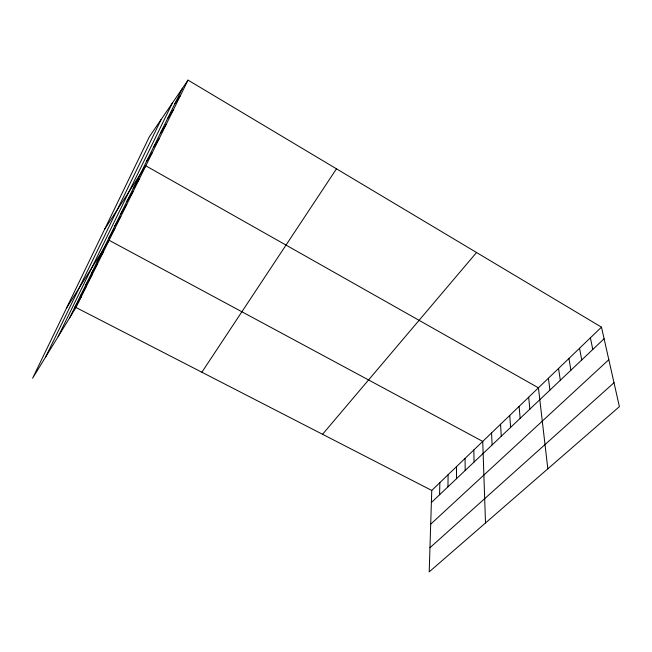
<?xml version="1.0" encoding="UTF-8"?>
<svg xmlns="http://www.w3.org/2000/svg" width="652" height="652" viewBox="0 0 652 652"><rect width="100%" height="100%" fill="white"/><g stroke="black" fill="none" stroke-linecap="round" stroke-linejoin="round"><path stroke-width="0.98" d="M456.49 478.715L456.498 466.653M447.957 486.808L448.095 474.737M439.587 494.746L439.847 482.667M601.478 327.157L431.754 490.451L429.203 571.877L619.4 406.644L601.478 327.157L188.029 80.123L149.43 136.643L32.6 378.233L75.991 307.5L188.029 80.123M45.575 357.084L161.183 119.43M58.134 336.603L172.389 103.024M69.617 317.883L182.487 88.24M74.858 307.214L81.215 296.888M80.22 296.301L86.553 286.057M85.697 285.16L92.005 274.989M91.304 273.758L97.58 263.677M97.034 262.104L103.277 252.112M66.496 308.135L109.104 240.286L482.733 441.412L485.504 522.961M108.705 238.355L114.882 228.559M114.654 226.252L120.799 216.562M120.734 213.88L126.838 204.304M126.961 201.215L133.016 191.761M133.334 188.249L139.341 178.933M104.679 229.17L145.812 165.804L538.43 387.826L547.827 468.821M146.529 161.394L152.429 152.364M153.375 147.474L159.21 138.607M201.875 372.235L336.481 168.819M160.384 133.212L166.154 124.516M167.564 118.591L173.269 110.082M174.932 103.611L180.555 95.29M322.536 434.289L476.539 252.511M431.379 502.529L604.094 338.747M430.695 524.184L608.813 359.692M429.961 547.721L614.005 382.732M75.991 307.5L431.754 490.451M590.402 337.826L592.782 349.464M579.555 348.258L581.723 359.953M568.943 358.461L570.899 370.214M558.56 368.462L560.312 380.255M548.389 378.241L549.954 390.083M528.666 397.215L529.872 409.13M519.106 406.408L520.141 418.356M509.742 415.422L510.606 427.394M500.557 424.256L501.266 436.253M491.559 432.92L492.113 444.933M473.817 449.994L474.077 462.04M465.072 458.405L465.194 470.459"/></g></svg>
